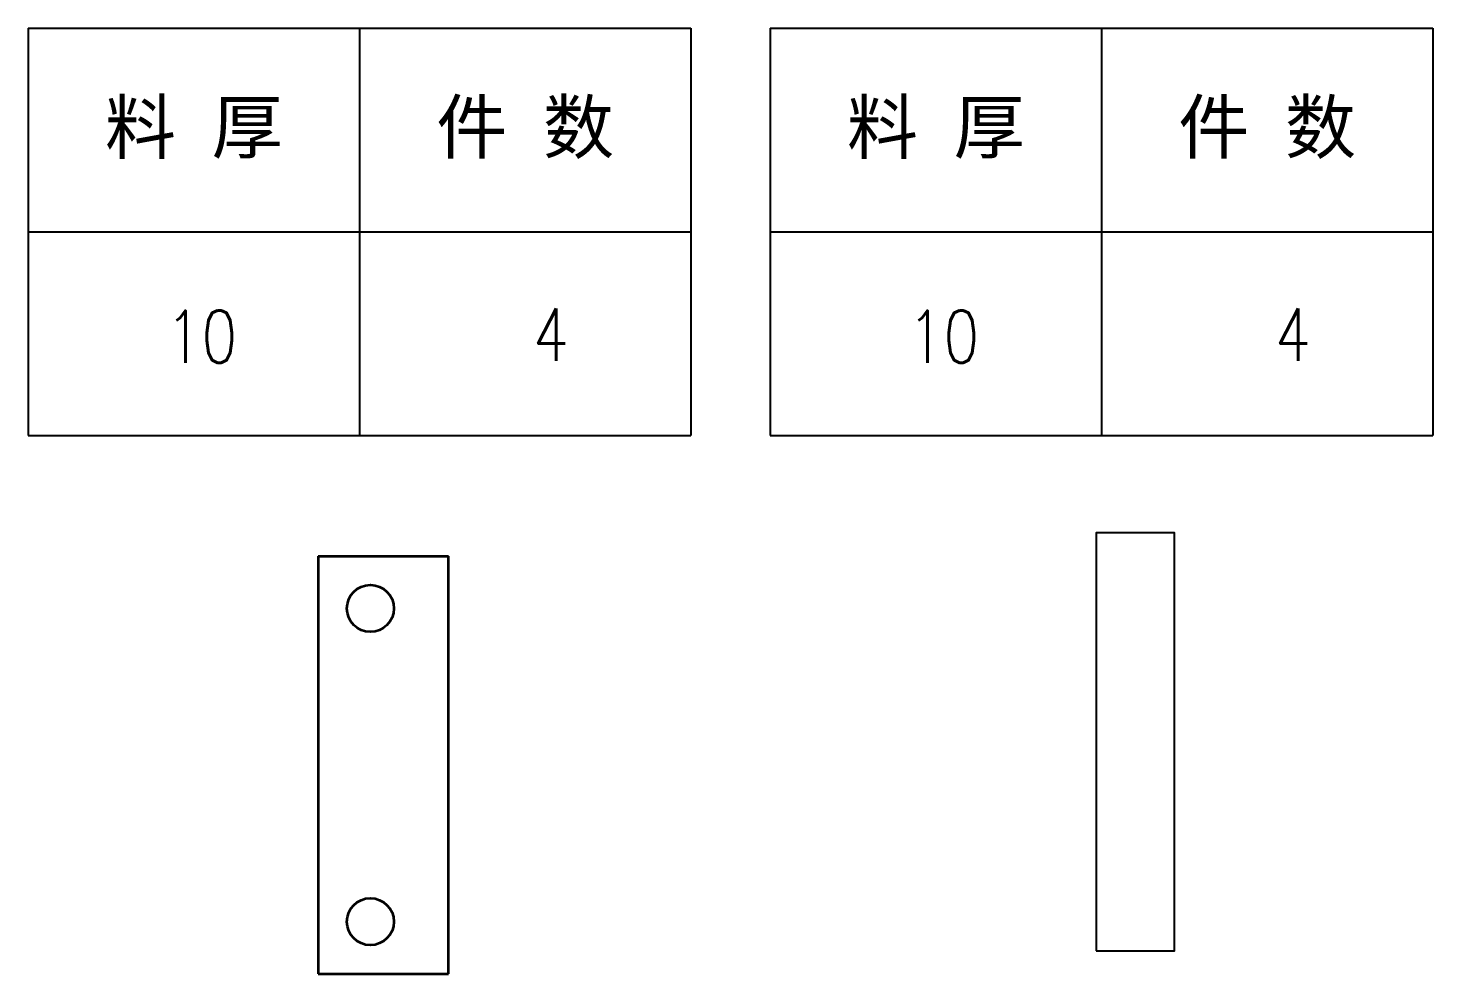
# Model space of a CAD drawing. Header units: millimetres. Extents: x 883 to 69395, y -20111 to 1361.
# Drawn here: x 1101.9 to 1371.1, y 1179.9 to 1361.1 of the extents above; entities that cross this region are included whole.
import ezdxf
from ezdxf.enums import TextEntityAlignment as Align

# ---------------------------------------------------------------- set-up
doc = ezdxf.new("R2010")
doc.units = ezdxf.units.MM
doc.styles.add('DIM', font='txt.shx', dxfattribs={"width": 0.8, "bigfont": 'bigfont.shx'})
doc.styles.get("Standard").update_dxf_attribs({"font": 'txt', "bigfont": 'gbcbig.shx'})

# ---------------------------------------------------------------- blocks, each defined once
blk = doc.blocks.new('*T107')
at = {"color": 0, "linetype": 'ByBlock', "lineweight": -2, "transparency": 16777216}
for p, q in [((0, 0), (127, 0)), ((0, 0), (0, -78)), ((63.5, 0), (63.5, -78)), ((127, 0), (127, -78)), ((0, -39), (127, -39)), ((0, -78), (127, -78))]:
    blk.add_line(p, q, dxfattribs=at)
at = {"color": 0, "transparency": 16777216, "char_height": 10, "width": 60.5, "attachment_point": 5}
for s, insert in [('{\\fSimSun|b0|i0|c134|p2;料 厚}', (31.75, -19.5)), ('{\\fSimSun|b0|i0|c134|p2;件 数}', (95.25, -19.5))]:
    blk.add_mtext(s, dxfattribs=dict(at, insert=insert))
blk = doc.blocks.new('拆图参数')
blk.add_blockref('*T107', (-63.5, 78))
at = {"style": 'DIM', "width": 0.8}
blk.add_attdef('1', text='', height=10, dxfattribs=at).set_placement((36.65, 19.27), align=Align.MIDDLE_CENTER)
blk.add_attdef('6', text='', height=10, dxfattribs=at).set_placement((-37.13, 18.91), align=Align.MIDDLE_LEFT)

msp = doc.modelspace()

# ---------------------------------------------------------------- linework, layer by layer
at = {"color": 7, "lineweight": 35}
for p, q in [((1157.513, 1259.922), (1182.513, 1259.922)), ((1157.513, 1259.922), (1157.513, 1179.922)), ((1182.513, 1179.922), (1182.513, 1259.922)), ((1157.513, 1179.922), (1182.513, 1179.922))]:
    msp.add_line(p, q, dxfattribs=at)
msp.add_lwpolyline([(1306.574, 1184.369), (1321.574, 1184.369), (1321.574, 1264.369), (1306.574, 1264.369)], close=True)
for centre in [(1167.513, 1249.922), (1167.513, 1189.922)]:
    msp.add_circle(centre, 4.5, dxfattribs=at)

# ---------------------------------------------------------------- block references
for p in [(1165.429, 1283.071), (1307.601, 1283.071)]:
    msp.add_blockref('拆图参数', p).add_auto_attribs({'1': '4', '6': '10'})

doc.saveas('drawing.dxf')
